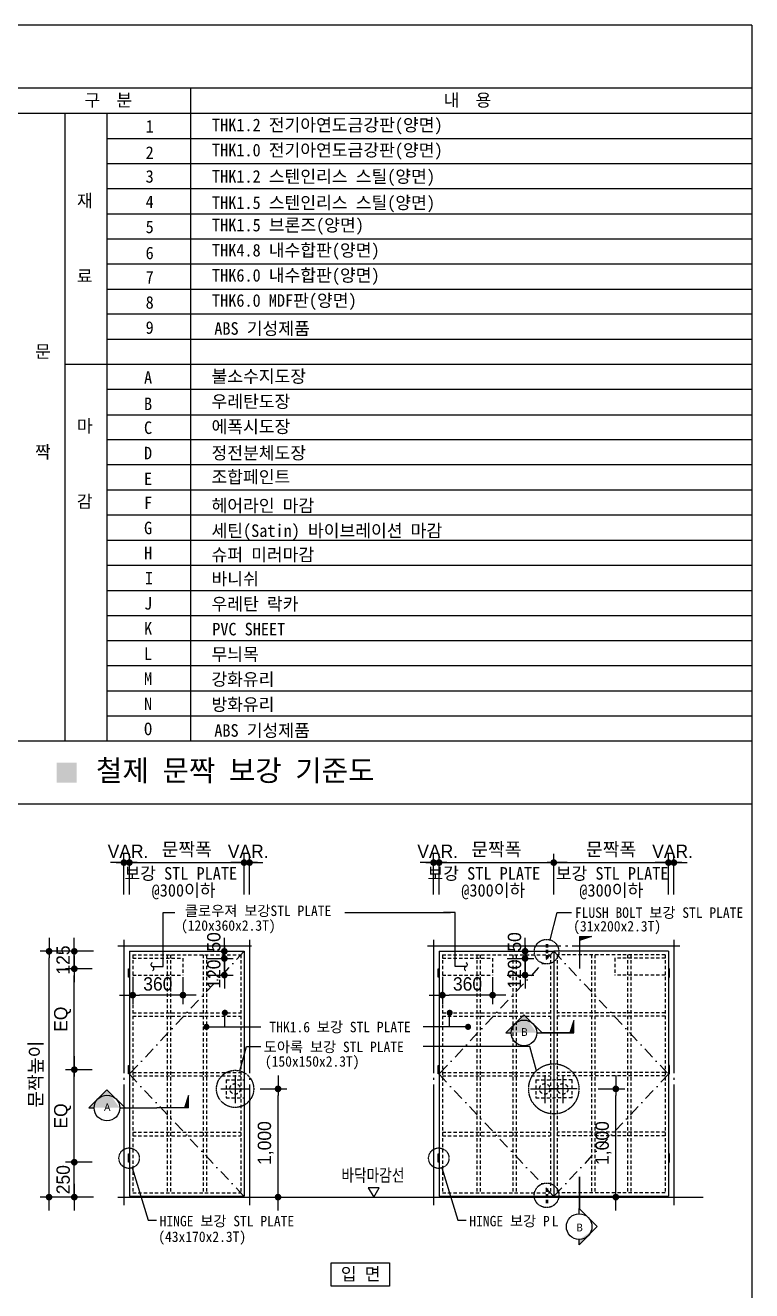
# Model space of a CAD drawing. Header units: millimetres. Extents: x 3752 to 81841, y 4485 to 53170.
# Drawn here: x 57868 to 74202, y 23421 to 51867 of the extents above; entities that cross this region are included whole.
import ezdxf
from ezdxf.enums import TextEntityAlignment as Align

# ---------------------------------------------------------------- set-up
doc = ezdxf.new("R2010")
doc.units = ezdxf.units.MM
doc.header["$LTSCALE"] = 50
for name, pattern in [('CENTER', [65, 60, -2, 1, -2]), ('DASHDOT', [1, 0.5, -0.25, 0, -0.25]), ('HID', [5, 3, -2]), ('HIDDEN2', [4.7625, 3.175, -1.5875])]:
    doc.linetypes.add(name, pattern=pattern)
for name, color, linetype in [('A-CNTL', 1, 'CENTER'), ('A-CUTL', 7, 'Continuous'), ('A-DIMS', 7, 'Continuous'), ('A-DWXK-OPEN', 1, 'CENTER'), ('A-ELEV-LIN2', 7, 'Continuous'), ('A-MKXS-LEAD', 7, 'Continuous'), ('A-MKXS-MAK1', 3, 'Continuous'), ('A-MKXS-MAK2', 3, 'Continuous'), ('A-MKXS-TEXT2', 7, 'Continuous'), ('A-XXXX-HID', 7, 'HID'), ('A-XXXX-SYMB', 7, 'Continuous'), ('A-XXXX-TABL', 7, 'Continuous'), ('A-XXXX-TXT2', 3, 'Continuous'), ('DIM6', 6, 'Continuous'), ('ELE', 4, 'Continuous'), ('FIN2', 6, 'Continuous')]:
    doc.layers.add(name, color=color, linetype=linetype)
doc.styles.add('A.TESCO-돋움', font='')
doc.styles.add('돋움', font='')
doc.styles.add('돋움3', font='', dxfattribs={"width": 0.8})
doc.styles.add('돋움체', font='')
doc.styles.add('맑은 고딕', font='malgun.ttf')
doc.styles.get('A.TESCO-돋움').set_extended_font_data('Dotum')
doc.styles.get('돋움').set_extended_font_data('Dotum')
doc.styles.get('돋움3').set_extended_font_data('Dotum')
doc.styles.get('돋움체').set_extended_font_data('DotumChe')
doc.dimstyles.new('CDIM', dxfattribs={"dimscale": 100, "dimtxt": 3, "dimasz": 1, "dimexe": 2, "dimexo": 1, "dimgap": 1, "dimtad": 1, "dimdec": 0, "dimrnd": 0.5, "dimzin": 0, "dimdsep": 32, "dimtxsty": '돋움3', "dimblk1": '_CIDOT', "dimblk2": '_CIDOT', "dimsah": 1, "dimcen": 5.5, "dimclrd": 2, "dimclre": 2, "dimclrt": 7, "dimadec": 0, "dimazin": 0, "dimtfac": 1, "dimtdec": 0, "dimtix": 1, "dimtmove": 2, "dimatfit": 1, "dimldrblk": 'DOT', "dimfxl": 1, "dimtolj": 1, "dimtzin": 0, "dimlwd": -1, "dimarcsym": 0})

# ---------------------------------------------------------------- blocks, each defined once
blk = doc.blocks.new('_CIDOT')
at = {"color": 0, "linetype": 'ByBlock'}
blk.add_line((2, 0), (-1, 0), dxfattribs=at)
at = {"color": 0, "linetype": 'ByBlock', "const_width": 0.5}
blk.add_lwpolyline([(-0.25, 0, 1), (0.25, 0, 1)], format="xyb", close=True, dxfattribs=at)
blk = doc.blocks.new('*D186')
at = {"layer": 'A-DIMS', "transparency": 16777216}
for p, q in [((58970, 26459), (58970, 26609)), ((58970, 25525), (58970, 26309)), ((58970, 25375), (58970, 25225))]:
    blk.add_line(p, q, dxfattribs=at)
at = {"layer": 'A-DIMS', "lineweight": -2, "transparency": 16777216}
for p, q in [((59370, 26309), (58770, 26309)), ((59370, 25525), (58770, 25525))]:
    blk.add_line(p, q, dxfattribs=at)
at = {"layer": 'A-DIMS', "transparency": 16777216, "xscale": 150, "yscale": 150, "zscale": 150}
for p, rotation in [((58970, 26309), 270), ((58970, 25525), 90)]:
    blk.add_blockref('_CIDOT', p, dxfattribs=dict(at, rotation=rotation))
at = {"layer": 'A-DIMS', "color": 3, "transparency": 16777216, "insert": (58720, 25917), "char_height": 300, "attachment_point": 5, "rotation": 90, "style": '돋움'}
blk.add_mtext('\\A1;250', dxfattribs=at)
blk = doc.blocks.new('_Dot')
at = {"color": 0, "linetype": 'ByBlock', "lineweight": -2}
blk.add_line((-0.5, 0), (-1, 0), dxfattribs=at)
at = {"color": 0, "linetype": 'ByBlock', "const_width": 0.5}
blk.add_lwpolyline([(-0.25, 0, 1), (0.25, 0, 1)], format="xyb", close=True, dxfattribs=at)
blk = doc.blocks.new('*D187')
at = {"layer": 'A-ELEV-LIN2', "linetype": 'Continuous', "lineweight": -2, "transparency": 16777216}
for p, q in [((59370, 28390), (58770, 28390)), ((59370, 26309), (58770, 26309))]:
    blk.add_line(p, q, dxfattribs=at)
at = {"layer": 'A-ELEV-LIN2', "linetype": 'Continuous', "transparency": 16777216}
blk.add_line((58970, 26459), (58970, 28240), dxfattribs=at)
at = {"layer": 'A-ELEV-LIN2', "linetype": 'Continuous', "transparency": 16777216, "xscale": 150, "yscale": 150, "zscale": 150}
for p, rotation in [((58970, 28390), 90), ((58970, 26309), 270)]:
    blk.add_blockref('_CIDOT', p, dxfattribs=dict(at, rotation=rotation))
at = {"layer": 'A-ELEV-LIN2', "color": 3, "linetype": 'Continuous', "transparency": 16777216, "insert": (58706, 27349), "char_height": 300, "attachment_point": 5, "rotation": 90, "style": '돋움'}
blk.add_mtext('\\A1;EQ', dxfattribs=at)
blk = doc.blocks.new('*D188')
at = {"layer": 'A-DIMS', "lineweight": -2, "transparency": 16777216}
for p, q in [((59370, 30658), (58770, 30658)), ((59370, 28390), (58770, 28390))]:
    blk.add_line(p, q, dxfattribs=at)
at = {"layer": 'A-DIMS', "transparency": 16777216}
blk.add_line((58970, 28540), (58970, 30508), dxfattribs=at)
at = {"layer": 'A-DIMS', "transparency": 16777216, "xscale": 150, "yscale": 150, "zscale": 150}
for p, rotation in [((58970, 30658), 90), ((58970, 28390), 270)]:
    blk.add_blockref('_CIDOT', p, dxfattribs=dict(at, rotation=rotation))
at = {"layer": 'A-DIMS', "color": 3, "transparency": 16777216, "insert": (58706, 29524), "char_height": 300, "attachment_point": 5, "rotation": 90, "style": '돋움'}
blk.add_mtext('\\A1;EQ', dxfattribs=at)
blk = doc.blocks.new('*D189')
at = {"layer": 'A-DIMS', "transparency": 16777216}
for p, q in [((58970, 31201), (58970, 31351)), ((58970, 30658), (58970, 31051)), ((58970, 30508), (58970, 30358))]:
    blk.add_line(p, q, dxfattribs=at)
at = {"layer": 'A-DIMS', "lineweight": -2, "transparency": 16777216}
for p, q in [((59370, 31051), (58770, 31051)), ((59370, 30658), (58770, 30658))]:
    blk.add_line(p, q, dxfattribs=at)
at = {"layer": 'A-DIMS', "transparency": 16777216, "xscale": 150, "yscale": 150, "zscale": 150}
for p, rotation in [((58970, 31051), 270), ((58970, 30658), 90)]:
    blk.add_blockref('_CIDOT', p, dxfattribs=dict(at, rotation=rotation))
at = {"layer": 'A-DIMS', "color": 3, "transparency": 16777216, "insert": (58720, 30855), "char_height": 300, "attachment_point": 5, "rotation": 90, "style": '돋움'}
blk.add_mtext('\\A1;125', dxfattribs=at)
blk = doc.blocks.new('*D190')
at = {"layer": 'A-DIMS', "lineweight": -2, "transparency": 16777216}
for p, q in [((59402, 31051), (58202, 31051)), ((59402, 25525), (58202, 25525))]:
    blk.add_line(p, q, dxfattribs=at)
at = {"layer": 'A-DIMS', "transparency": 16777216}
blk.add_line((58402, 25675), (58402, 30901), dxfattribs=at)
at = {"layer": 'A-DIMS', "transparency": 16777216, "xscale": 150, "yscale": 150, "zscale": 150}
for p, rotation in [((58402, 31051), 90), ((58402, 25525), 270)]:
    blk.add_blockref('_CIDOT', p, dxfattribs=dict(at, rotation=rotation))
at = {"layer": 'A-DIMS', "color": 3, "transparency": 16777216, "insert": (58117, 28288), "char_height": 300, "attachment_point": 5, "rotation": 90, "style": '돋움'}
blk.add_mtext('\\A1;문짝높이', dxfattribs=at)
blk = doc.blocks.new('*D191')
at = {"layer": 'A-DIMS', "lineweight": -2, "transparency": 16777216}
for p, q in [((70747, 27958), (71347, 27958)), ((70747, 25525), (71347, 25525))]:
    blk.add_line(p, q, dxfattribs=at)
at = {"layer": 'A-DIMS', "transparency": 16777216}
blk.add_line((71147, 25675), (71147, 27808), dxfattribs=at)
at = {"layer": 'A-DIMS', "transparency": 16777216, "xscale": 150, "yscale": 150, "zscale": 150}
for p, rotation in [((71147, 27958), 90), ((71147, 25525), 270)]:
    blk.add_blockref('_CIDOT', p, dxfattribs=dict(at, rotation=rotation))
at = {"layer": 'A-DIMS', "color": 3, "transparency": 16777216, "insert": (70867, 26741), "char_height": 300, "attachment_point": 5, "rotation": 90, "style": '돋움'}
blk.add_mtext('\\A1;1,000', dxfattribs=at)
blk = doc.blocks.new('*D192')
at = {"layer": 'A-DIMS', "transparency": 16777216}
for p, q in [((62638, 33045), (62488, 33045)), ((62910, 33045), (62788, 33045)), ((63060, 33045), (63210, 33045))]:
    blk.add_line(p, q, dxfattribs=at)
at = {"layer": 'A-DIMS', "lineweight": -2, "transparency": 16777216}
for p, q in [((62788, 32329), (62788, 33245)), ((62910, 32329), (62910, 33245))]:
    blk.add_line(p, q, dxfattribs=at)
at = {"layer": 'A-DIMS', "transparency": 16777216, "xscale": 150, "yscale": 150, "zscale": 150, "rotation": 180}
blk.add_blockref('_CIDOT', (62910, 33045), dxfattribs=at)
at = {"layer": 'A-DIMS', "transparency": 16777216, "xscale": 150, "yscale": 150, "zscale": 150}
blk.add_blockref('_CIDOT', (62788, 33045), dxfattribs=at)
at = {"layer": 'A-DIMS', "color": 3, "transparency": 16777216, "insert": (62880, 33299), "char_height": 300, "attachment_point": 5, "style": '돋움'}
blk.add_mtext('\\A1;VAR.', dxfattribs=at)
blk = doc.blocks.new('*D193')
at = {"layer": 'A-DIMS', "transparency": 16777216}
for p, q in [((59936, 33045), (59786, 33045)), ((60208, 33045), (60086, 33045)), ((60358, 33045), (60508, 33045))]:
    blk.add_line(p, q, dxfattribs=at)
at = {"layer": 'A-DIMS', "lineweight": -2, "transparency": 16777216}
for p, q in [((60086, 32329), (60086, 33245)), ((60208, 32329), (60208, 33245))]:
    blk.add_line(p, q, dxfattribs=at)
at = {"layer": 'A-DIMS', "transparency": 16777216, "xscale": 150, "yscale": 150, "zscale": 150, "rotation": 180}
blk.add_blockref('_CIDOT', (60208, 33045), dxfattribs=at)
at = {"layer": 'A-DIMS', "transparency": 16777216, "xscale": 150, "yscale": 150, "zscale": 150}
blk.add_blockref('_CIDOT', (60086, 33045), dxfattribs=at)
at = {"layer": 'A-DIMS', "color": 3, "transparency": 16777216, "insert": (60178, 33299), "char_height": 300, "attachment_point": 5, "style": '돋움'}
blk.add_mtext('\\A1;VAR.', dxfattribs=at)
blk = doc.blocks.new('*D194')
at = {"layer": 'A-DIMS', "lineweight": -2, "transparency": 16777216}
for p, q in [((60208, 32329), (60208, 33245)), ((62788, 32329), (62788, 33245))]:
    blk.add_line(p, q, dxfattribs=at)
at = {"layer": 'A-DIMS', "transparency": 16777216}
blk.add_line((60358, 33045), (62638, 33045), dxfattribs=at)
at = {"layer": 'A-DIMS', "transparency": 16777216, "xscale": 150, "yscale": 150, "zscale": 150, "rotation": 180}
blk.add_blockref('_CIDOT', (60208, 33045), dxfattribs=at)
at = {"layer": 'A-DIMS', "transparency": 16777216, "xscale": 150, "yscale": 150, "zscale": 150}
blk.add_blockref('_CIDOT', (62788, 33045), dxfattribs=at)
at = {"layer": 'A-DIMS', "color": 3, "transparency": 16777216, "insert": (61498, 33328), "char_height": 300, "attachment_point": 5, "style": '돋움'}
blk.add_mtext('\\A1;문짝폭', dxfattribs=at)
blk = doc.blocks.new('*D195')
at = {"layer": 'A-DIMS', "lineweight": -2, "transparency": 16777216}
for p, q in [((60284, 30466), (60284, 29866)), ((61413, 30466), (61413, 29866))]:
    blk.add_line(p, q, dxfattribs=at)
at = {"layer": 'A-DIMS', "transparency": 16777216}
blk.add_line((61263, 30066), (60434, 30066), dxfattribs=at)
at = {"layer": 'A-DIMS', "transparency": 16777216, "xscale": 150, "yscale": 150, "zscale": 150, "rotation": 180}
blk.add_blockref('_CIDOT', (60284, 30066), dxfattribs=at)
at = {"layer": 'A-DIMS', "transparency": 16777216, "xscale": 150, "yscale": 150, "zscale": 150}
blk.add_blockref('_CIDOT', (61413, 30066), dxfattribs=at)
at = {"layer": 'A-DIMS', "color": 3, "transparency": 16777216, "insert": (60848, 30316), "char_height": 300, "attachment_point": 5, "style": '돋움'}
blk.add_mtext('\\A1;360', dxfattribs=at)
blk = doc.blocks.new('*D196')
at = {"layer": 'A-DIMS', "transparency": 16777216}
for p, q in [((62344, 31041), (62344, 31191)), ((62344, 30517), (62344, 30891)), ((62344, 30367), (62344, 30217))]:
    blk.add_line(p, q, dxfattribs=at)
at = {"layer": 'A-DIMS', "lineweight": -2, "transparency": 16777216}
for p, q in [((61944, 30891), (62544, 30891)), ((61944, 30517), (62544, 30517))]:
    blk.add_line(p, q, dxfattribs=at)
at = {"layer": 'A-DIMS', "transparency": 16777216, "xscale": 150, "yscale": 150, "zscale": 150}
for p, rotation in [((62344, 30891), 270), ((62344, 30517), 90)]:
    blk.add_blockref('_CIDOT', p, dxfattribs=dict(at, rotation=rotation))
at = {"layer": 'A-DIMS', "color": 3, "transparency": 16777216, "insert": (62108, 30538), "char_height": 300, "attachment_point": 5, "rotation": 90, "style": '돋움'}
blk.add_mtext('\\A1;120', dxfattribs=at)
blk = doc.blocks.new('*D197')
at = {"layer": 'A-DIMS', "transparency": 16777216}
for p, q in [((62344, 31201), (62344, 31351)), ((62344, 30891), (62344, 31051)), ((62344, 30741), (62344, 30591))]:
    blk.add_line(p, q, dxfattribs=at)
at = {"layer": 'A-DIMS', "lineweight": -2, "transparency": 16777216}
for p, q in [((61944, 31051), (62544, 31051)), ((61944, 30891), (62544, 30891))]:
    blk.add_line(p, q, dxfattribs=at)
at = {"layer": 'A-DIMS', "transparency": 16777216, "xscale": 150, "yscale": 150, "zscale": 150}
for p, rotation in [((62344, 31051), 270), ((62344, 30891), 90)]:
    blk.add_blockref('_CIDOT', p, dxfattribs=dict(at, rotation=rotation))
at = {"layer": 'A-DIMS', "color": 3, "transparency": 16777216, "insert": (62108, 31262), "char_height": 300, "attachment_point": 5, "rotation": 90, "style": '돋움'}
blk.add_mtext('\\A1;50', dxfattribs=at)
blk = doc.blocks.new('*D198')
at = {"layer": 'A-DIMS', "lineweight": -2, "transparency": 16777216}
for p, q in [((67247, 30466), (67247, 29866)), ((68376, 30466), (68376, 29866))]:
    blk.add_line(p, q, dxfattribs=at)
at = {"layer": 'A-DIMS', "transparency": 16777216}
blk.add_line((68226, 30066), (67397, 30066), dxfattribs=at)
at = {"layer": 'A-DIMS', "transparency": 16777216, "xscale": 150, "yscale": 150, "zscale": 150, "rotation": 180}
blk.add_blockref('_CIDOT', (67247, 30066), dxfattribs=at)
at = {"layer": 'A-DIMS', "transparency": 16777216, "xscale": 150, "yscale": 150, "zscale": 150}
blk.add_blockref('_CIDOT', (68376, 30066), dxfattribs=at)
at = {"layer": 'A-DIMS', "color": 3, "transparency": 16777216, "insert": (67812, 30316), "char_height": 300, "attachment_point": 5, "style": '돋움'}
blk.add_mtext('\\A1;360', dxfattribs=at)
blk = doc.blocks.new('*D199')
at = {"layer": 'A-DIMS', "transparency": 16777216}
for p, q in [((69106, 31041), (69106, 31191)), ((69106, 30517), (69106, 30891)), ((69106, 30367), (69106, 30217))]:
    blk.add_line(p, q, dxfattribs=at)
at = {"layer": 'A-DIMS', "lineweight": -2, "transparency": 16777216}
for p, q in [((68706, 30891), (69306, 30891)), ((68706, 30517), (69306, 30517))]:
    blk.add_line(p, q, dxfattribs=at)
at = {"layer": 'A-DIMS', "transparency": 16777216, "xscale": 150, "yscale": 150, "zscale": 150}
for p, rotation in [((69106, 30891), 270), ((69106, 30517), 90)]:
    blk.add_blockref('_CIDOT', p, dxfattribs=dict(at, rotation=rotation))
at = {"layer": 'A-DIMS', "color": 3, "transparency": 16777216, "insert": (68870, 30538), "char_height": 300, "attachment_point": 5, "rotation": 90, "style": '돋움'}
blk.add_mtext('\\A1;120', dxfattribs=at)
blk = doc.blocks.new('*D200')
at = {"layer": 'A-DIMS', "transparency": 16777216}
for p, q in [((69106, 31201), (69106, 31351)), ((69106, 30891), (69106, 31051)), ((69106, 30741), (69106, 30591))]:
    blk.add_line(p, q, dxfattribs=at)
at = {"layer": 'A-DIMS', "lineweight": -2, "transparency": 16777216}
for p, q in [((68706, 31051), (69306, 31051)), ((68706, 30891), (69306, 30891))]:
    blk.add_line(p, q, dxfattribs=at)
at = {"layer": 'A-DIMS', "transparency": 16777216, "xscale": 150, "yscale": 150, "zscale": 150}
for p, rotation in [((69106, 31051), 270), ((69106, 30891), 90)]:
    blk.add_blockref('_CIDOT', p, dxfattribs=dict(at, rotation=rotation))
at = {"layer": 'A-DIMS', "color": 3, "transparency": 16777216, "insert": (68870, 31262), "char_height": 300, "attachment_point": 5, "rotation": 90, "style": '돋움'}
blk.add_mtext('\\A1;50', dxfattribs=at)
blk = doc.blocks.new('*D201')
at = {"layer": 'A-DIMS', "transparency": 16777216}
for p, q in [((72181, 33045), (72031, 33045)), ((72453, 33045), (72331, 33045)), ((72603, 33045), (72753, 33045))]:
    blk.add_line(p, q, dxfattribs=at)
at = {"layer": 'A-DIMS', "lineweight": -2, "transparency": 16777216}
for p, q in [((72331, 32329), (72331, 33245)), ((72453, 32329), (72453, 33245))]:
    blk.add_line(p, q, dxfattribs=at)
at = {"layer": 'A-DIMS', "transparency": 16777216, "xscale": 150, "yscale": 150, "zscale": 150, "rotation": 180}
blk.add_blockref('_CIDOT', (72453, 33045), dxfattribs=at)
at = {"layer": 'A-DIMS', "transparency": 16777216, "xscale": 150, "yscale": 150, "zscale": 150}
blk.add_blockref('_CIDOT', (72331, 33045), dxfattribs=at)
at = {"layer": 'A-DIMS', "color": 3, "transparency": 16777216, "insert": (72423, 33299), "char_height": 300, "attachment_point": 5, "style": '돋움'}
blk.add_mtext('\\A1;VAR.', dxfattribs=at)
blk = doc.blocks.new('*D202')
at = {"layer": 'A-DIMS', "transparency": 16777216}
for p, q in [((66900, 33045), (66750, 33045)), ((67172, 33045), (67050, 33045)), ((67322, 33045), (67472, 33045))]:
    blk.add_line(p, q, dxfattribs=at)
at = {"layer": 'A-DIMS', "lineweight": -2, "transparency": 16777216}
for p, q in [((67050, 32329), (67050, 33245)), ((67172, 32329), (67172, 33245))]:
    blk.add_line(p, q, dxfattribs=at)
at = {"layer": 'A-DIMS', "transparency": 16777216, "xscale": 150, "yscale": 150, "zscale": 150, "rotation": 180}
blk.add_blockref('_CIDOT', (67172, 33045), dxfattribs=at)
at = {"layer": 'A-DIMS', "transparency": 16777216, "xscale": 150, "yscale": 150, "zscale": 150}
blk.add_blockref('_CIDOT', (67050, 33045), dxfattribs=at)
at = {"layer": 'A-DIMS', "color": 3, "transparency": 16777216, "insert": (67141, 33299), "char_height": 300, "attachment_point": 5, "style": '돋움'}
blk.add_mtext('\\A1;VAR.', dxfattribs=at)
blk = doc.blocks.new('*D203')
at = {"layer": 'A-DIMS', "lineweight": -2, "transparency": 16777216}
for p, q in [((67172, 32329), (67172, 33245)), ((69751, 32329), (69751, 33245))]:
    blk.add_line(p, q, dxfattribs=at)
at = {"layer": 'A-DIMS', "transparency": 16777216}
blk.add_line((67322, 33045), (69601, 33045), dxfattribs=at)
at = {"layer": 'A-DIMS', "transparency": 16777216, "xscale": 150, "yscale": 150, "zscale": 150, "rotation": 180}
blk.add_blockref('_CIDOT', (67172, 33045), dxfattribs=at)
at = {"layer": 'A-DIMS', "transparency": 16777216, "xscale": 150, "yscale": 150, "zscale": 150}
blk.add_blockref('_CIDOT', (69751, 33045), dxfattribs=at)
at = {"layer": 'A-DIMS', "color": 3, "transparency": 16777216, "insert": (68462, 33328), "char_height": 300, "attachment_point": 5, "style": '돋움'}
blk.add_mtext('\\A1;문짝폭', dxfattribs=at)
blk = doc.blocks.new('*D204')
at = {"layer": 'A-DIMS', "lineweight": -2, "transparency": 16777216}
for p, q in [((69751, 32329), (69751, 33245)), ((72331, 32329), (72331, 33245))]:
    blk.add_line(p, q, dxfattribs=at)
at = {"layer": 'A-DIMS', "transparency": 16777216}
blk.add_line((69901, 33045), (72181, 33045), dxfattribs=at)
at = {"layer": 'A-DIMS', "transparency": 16777216, "xscale": 150, "yscale": 150, "zscale": 150, "rotation": 180}
blk.add_blockref('_CIDOT', (69751, 33045), dxfattribs=at)
at = {"layer": 'A-DIMS', "transparency": 16777216, "xscale": 150, "yscale": 150, "zscale": 150}
blk.add_blockref('_CIDOT', (72331, 33045), dxfattribs=at)
at = {"layer": 'A-DIMS', "color": 3, "transparency": 16777216, "insert": (71041, 33328), "char_height": 300, "attachment_point": 5, "style": '돋움'}
blk.add_mtext('\\A1;문짝폭', dxfattribs=at)
blk = doc.blocks.new('*D207')
at = {"layer": 'A-DIMS', "lineweight": -2, "transparency": 16777216}
for p, q in [((63151, 27958), (63751, 27958)), ((63151, 25525), (63751, 25525))]:
    blk.add_line(p, q, dxfattribs=at)
at = {"layer": 'A-DIMS', "transparency": 16777216}
blk.add_line((63551, 25675), (63551, 27808), dxfattribs=at)
at = {"layer": 'A-DIMS', "transparency": 16777216, "xscale": 150, "yscale": 150, "zscale": 150}
for p, rotation in [((63551, 27958), 90), ((63551, 25525), 270)]:
    blk.add_blockref('_CIDOT', p, dxfattribs=dict(at, rotation=rotation))
at = {"layer": 'A-DIMS', "color": 3, "transparency": 16777216, "insert": (63272, 26741), "char_height": 300, "attachment_point": 5, "rotation": 90, "style": '돋움'}
blk.add_mtext('\\A1;1,000', dxfattribs=at)

msp = doc.modelspace()

# ---------------------------------------------------------------- hatches: boundary and pattern name
at = {"layer": 'A-MKXS-MAK1'}
h = msp.add_hatch(color=256, dxfattribs=at)
h.dxf.hatch_style = 1
edge = h.paths.add_edge_path()
edge.add_line((69485.4, 29220.7), (69077.6, 29628.5))
edge.add_line((69077.6, 29628.5), (68669.8, 29220.7))
edge.add_line((68669.8, 29220.7), (68789.3, 29220.7))
edge.add_arc((69077.6, 29220.7), 288.4, 0, 180, ccw=False)
edge.add_line((69366, 29220.7), (69485.4, 29220.7))
edge = h.paths.add_edge_path(flags=17)
edge.add_line((69485.4, 29220.7), (69077.6, 29628.5))
edge.add_arc((69077.6, 29220.7), 288.4, 0, 180)
h = msp.add_hatch(color=256, dxfattribs=at)
h.dxf.hatch_style = 1
edge = h.paths.add_edge_path()
edge.add_line((60107.4, 27532.5), (59699.6, 27940.3))
edge.add_line((59699.6, 27940.3), (59291.8, 27532.5))
edge.add_line((59291.8, 27532.5), (59411.2, 27532.5))
edge.add_arc((59699.6, 27532.5), 288.4, 0, 180, ccw=False)
edge.add_line((59987.9, 27532.5), (60107.4, 27532.5))
edge = h.paths.add_edge_path(flags=17)
edge.add_line((60107.4, 27532.5), (59699.6, 27940.3))
edge.add_arc((59699.6, 27532.5), 288.4, 0, 180)
h = msp.add_hatch(color=256, dxfattribs=at)
h.dxf.hatch_style = 1
edge = h.paths.add_edge_path()
edge.add_line((70326.4, 25265.7), (70734.2, 24857.9))
edge.add_line((70734.2, 24857.9), (70326.4, 24450.1))
edge.add_line((70326.4, 24450.1), (70326.4, 24569.5))
edge.add_arc((70326.4, 24857.9), 288.4, 270, 450)
edge.add_line((70326.4, 25146.3), (70326.4, 25265.7))
edge = h.paths.add_edge_path(flags=17)
edge.add_line((70326.4, 25265.7), (70734.2, 24857.9))
edge.add_arc((70326.4, 24857.9), 288.4, 270, 450, ccw=False)

# ---------------------------------------------------------------- linework, layer by layer
at = {"layer": 'A-CNTL'}
for p, q in [((60086.2, 31308.1), (60086.2, 25344.1)), ((62910.1, 31308.1), (62910.1, 25344.1)), ((67049.6, 31308.1), (67049.6, 25344.1)), ((72453.3, 31308.1), (72453.3, 25344.1)), ((59950.7, 31172.6), (63045.6, 31172.6)), ((66914, 31172.6), (72588.9, 31172.6)), ((62585.7, 28264.5), (62585.7, 27639.3)), ((69549.1, 28264.5), (69549.1, 27639.3)), ((69953.8, 28264.5), (69953.8, 27639.3)), ((62264.4, 27958.1), (62896.9, 27958.1)), ((69227.8, 27958.1), (69860.3, 27958.1)), ((70275.1, 27958.1), (69642.6, 27958.1))]:
    msp.add_line(p, q, dxfattribs=at)
at = {"layer": 'A-CUTL'}
msp.add_line((65054.5, 31923.6), (67427, 31923.6), dxfattribs=at)
at = {"layer": 'A-DWXK-OPEN', "linetype": 'DASHDOT', "ltscale": 10}
for points in [[(62788.1, 31050.6), (60208.2, 28287.7), (62788.1, 25543.7)], [(69751.4, 31050.6), (67171.6, 28287.7), (69751.4, 25543.7)], [(69751.4, 31050.6), (72331.3, 28287.7), (69751.4, 25543.7)]]:
    msp.add_lwpolyline(points, dxfattribs=at)
at = {"layer": 'A-ELEV-LIN2', "linetype": 'Continuous'}
for p, q in [((60208.2, 31050.6), (62788.1, 31050.6)), ((60208.2, 31050.6), (60208.2, 25543.7)), ((62788.1, 31050.6), (62788.1, 25543.7)), ((67171.6, 31050.6), (67171.6, 25543.7)), ((67171.6, 31050.6), (69751.4, 31050.6)), ((72331.3, 31050.6), (69751.4, 31050.6)), ((69751.4, 31050.6), (69751.4, 25543.7)), ((72331.3, 31050.6), (72331.3, 25543.7)), ((60208.2, 25543.7), (62788.1, 25543.7)), ((67171.6, 25543.7), (72331.3, 25543.7))]:
    msp.add_line(p, q, dxfattribs=at)
for points in [[(60208.2, 30658.4), (60208.2, 30470.1), (60189.4, 30470.1), (60189.4, 30658.4)], [(67171.6, 30658.4), (67171.6, 30470.1), (67152.7, 30470.1), (67152.7, 30658.4)], [(72331.3, 30658.4), (72331.3, 30470.1), (72350.2, 30470.1), (72350.2, 30658.4)], [(60208.2, 28483.8), (60208.2, 28295.6), (60189.4, 28295.6), (60189.4, 28483.8)], [(67171.6, 28483.8), (67171.6, 28295.6), (67152.7, 28295.6), (67152.7, 28483.8)], [(72331.3, 28483.8), (72331.3, 28295.6), (72350.2, 28295.6), (72350.2, 28483.8)], [(60208.2, 26497.5), (60208.2, 26309.3), (60189.4, 26309.3), (60189.4, 26497.5)], [(67171.6, 26497.5), (67171.6, 26309.3), (67152.7, 26309.3), (67152.7, 26497.5)], [(72331.3, 26497.5), (72331.3, 26309.3), (72350.2, 26309.3), (72350.2, 26497.5)]]:
    msp.add_lwpolyline(points, close=True, dxfattribs=at)
at = {"layer": 'A-MKXS-LEAD'}
for p, q in [((60968, 31923.6), (61228.2, 31923.6)), ((60968, 30705.7), (60968, 31923.6)), ((67533.4, 31923.6), (67273.2, 31923.6)), ((67533.4, 30705.7), (67533.4, 31923.6)), ((69671.7, 31306.6), (69829.6, 31923.6)), ((69829.6, 31923.6), (70151.8, 31923.6)), ((60726.4, 30705.7), (60968, 30705.7)), ((67775.1, 30705.7), (67533.4, 30705.7)), ((62355.7, 29352.7), (62355.7, 29669.2)), ((67410.1, 29352.7), (67410.1, 29669.2)), ((61940.9, 29352.7), (63162.1, 29352.7)), ((67824.9, 29352.7), (66813.7, 29352.7)), ((62693.8, 28361.6), (62840.7, 28909.8)), ((62840.7, 28909.8), (63162.1, 28909.8)), ((69216.6, 28909.8), (66813.7, 28909.8)), ((69363.5, 28361.6), (69216.6, 28909.8)), ((60269.7, 26181.3), (60632.4, 25009.6)), ((67233.1, 26181.3), (67595.8, 25009.6)), ((60632.4, 25009.6), (60814.8, 25009.6)), ((67595.8, 25009.6), (67778.2, 25009.6))]:
    msp.add_line(p, q, dxfattribs=at)
at = {"layer": 'A-MKXS-LEAD', "const_width": 28.2}
for points in [[(60726.4, 30796.8, 0.680721), (60726.4, 30705.7, -0.680721), (60726.4, 30614.6)], [(67775.1, 30796.8, -0.680721), (67775.1, 30705.7, 0.680721), (67775.1, 30614.6)]]:
    msp.add_lwpolyline(points, format="xyb", dxfattribs=at)
at = {"layer": 'A-MKXS-LEAD', "const_width": 68.5}
for points in [[(62321.5, 29669.2, -1), (62389.9, 29669.2, -1)], [(67444.3, 29669.2, 1), (67375.9, 29669.2, 1)], [(61906.7, 29352.7, -1), (61975.2, 29352.7, -1)], [(67859.1, 29352.7, 1), (67790.7, 29352.7, 1)]]:
    msp.add_lwpolyline(points, format="xyb", close=True, dxfattribs=at)
at = {"layer": 'A-MKXS-MAK1'}
for p, q in [((70326.4, 31380.5), (70326.4, 30667.6)), ((70602.4, 31380.5), (70326.4, 31290.7)), ((70326.4, 31380.5), (70602.4, 31380.5)), ((68673.7, 29216.8), (69081.5, 29624.7)), ((69489.3, 29216.8), (69081.5, 29624.7)), ((70201.6, 29496.7), (70111.9, 29220.7)), ((70201.6, 29220.7), (70201.6, 29496.7)), ((68673.7, 29216.8), (68793.1, 29216.8)), ((69369.9, 29216.8), (69489.3, 29216.8)), ((69485.4, 29220.7), (70201.6, 29220.7)), ((70201.6, 29220.7), (69488.8, 29220.7)), ((59295.6, 27528.6), (59703.5, 27936.5)), ((60111.3, 27528.6), (59703.5, 27936.5)), ((61536.4, 27808.5), (61446.7, 27532.5)), ((61536.4, 27532.5), (61536.4, 27808.5)), ((59295.6, 27528.6), (59415.1, 27528.6)), ((59991.8, 27528.6), (60111.3, 27528.6)), ((60107.4, 27532.5), (60823.6, 27532.5)), ((61536.4, 27532.5), (60823.6, 27532.5)), ((70326.4, 25265.7), (70326.4, 25981.9)), ((70326.4, 25981.9), (70326.4, 25269.1)), ((70322.5, 25269.6), (70730.4, 24861.8)), ((70322.5, 25150.1), (70322.5, 25269.6)), ((70322.5, 24453.9), (70730.4, 24861.8)), ((70322.5, 24453.9), (70322.5, 24573.4))]:
    msp.add_line(p, q, dxfattribs=at)
for centre in [(69081.5, 29216.8), (59703.5, 27528.6), (70322.5, 24861.8)]:
    msp.add_circle(centre, 288.4, dxfattribs=at)
for points in [[(70602.4, 31380.5), (70326.4, 31380.5), (70326.4, 31290.7)], [(70201.6, 29496.7), (70201.6, 29220.7), (70111.9, 29220.7)], [(61536.4, 27808.5), (61536.4, 27532.5), (61446.7, 27532.5)]]:
    msp.add_solid(points, dxfattribs=at)
at = {"layer": 'A-MKXS-MAK2', "linetype": 'HIDDEN2', "ltscale": 0.01}
for centre, radius in [((69589.9, 31042.4), 276.6), ((69751.4, 27958.1), 564), ((62585.7, 27958.1), 417.8), ((60201.8, 26400.6), 229.5), ((67165.2, 26400.6), 229.5), ((69589.9, 25565.7), 276.6)]:
    msp.add_circle(centre, radius, dxfattribs=at)
at = {"layer": 'A-XXXX-HID', "ltscale": 0.5}
for p, q in [((69578.9, 31212.2), (69578.9, 30879.1)), ((69608.8, 31212.2), (69608.8, 30879.1)), ((60283.5, 30975.3), (62712.8, 30975.3)), ((60283.5, 30975.3), (60283.5, 25619)), ((60283.5, 30893.7), (61413, 30893.7)), ((61056.1, 30975.3), (61056.1, 25619)), ((61131.4, 30975.3), (61131.4, 25619)), ((61413, 30893.7), (61413, 30517.2)), ((61865.6, 30975.3), (61865.6, 25619)), ((61940.9, 30975.3), (61940.9, 25619)), ((62712.8, 30975.3), (62712.8, 25619)), ((67246.9, 30975.3), (67246.9, 25619)), ((67246.9, 30975.3), (69676.1, 30975.3)), ((67246.9, 30893.7), (68376.4, 30893.7)), ((68019.5, 30975.3), (68019.5, 25619)), ((68094.8, 30975.3), (68094.8, 25619)), ((68376.4, 30893.7), (68376.4, 30517.2)), ((68829, 30975.3), (68829, 25619)), ((68904.3, 30975.3), (68904.3, 25619)), ((69676.1, 30975.3), (69676.1, 25619)), ((72256, 30975.3), (69826.7, 30975.3)), ((69826.7, 30975.3), (69826.7, 25619)), ((70598.6, 30975.3), (70598.6, 25619)), ((70673.9, 30975.3), (70673.9, 25619)), ((72256, 30893.7), (71126.5, 30893.7)), ((71126.5, 30893.7), (71126.5, 30517.2)), ((71408.1, 30975.3), (71408.1, 25619)), ((71483.4, 30975.3), (71483.4, 25619)), ((72256, 30975.3), (72256, 25619)), ((60283.5, 30517.2), (61413, 30517.2)), ((67246.9, 30517.2), (68376.4, 30517.2)), ((72256, 30517.2), (71126.5, 30517.2)), ((60283.5, 29669.2), (62712.8, 29669.2)), ((60283.5, 29593.9), (62712.8, 29593.9)), ((67246.9, 29669.2), (69676.1, 29669.2)), ((67246.9, 29593.9), (69676.1, 29593.9)), ((72256, 29669.2), (69826.7, 29669.2)), ((72256, 29593.9), (69826.7, 29593.9)), ((60283.5, 28325.4), (62712.8, 28325.4)), ((60283.5, 28250.1), (62712.8, 28250.1)), ((67246.9, 28325.4), (69676.1, 28325.4)), ((67246.9, 28250.1), (69676.1, 28250.1)), ((72256, 28325.4), (69826.7, 28325.4)), ((72256, 28250.1), (69826.7, 28250.1)), ((62383.3, 28160.5), (62788.1, 28160.5)), ((62383.3, 28160.5), (62383.3, 27755.7)), ((69346.7, 28160.5), (69751.4, 28160.5)), ((69346.7, 28160.5), (69346.7, 27755.7)), ((70165.6, 28160.5), (69760.9, 28160.5)), ((70156.2, 28160.5), (70156.2, 27755.7)), ((62383.3, 27755.7), (62788.1, 27755.7)), ((69346.7, 27755.7), (69751.4, 27755.7)), ((70165.6, 27755.7), (69760.9, 27755.7)), ((60283.5, 26981.6), (62712.8, 26981.6)), ((60283.5, 26906.3), (62712.8, 26906.3)), ((67246.9, 26981.6), (69676.1, 26981.6)), ((67246.9, 26906.3), (69676.1, 26906.3)), ((72256, 26981.6), (69826.7, 26981.6)), ((72256, 26906.3), (69826.7, 26906.3)), ((60283.5, 25619), (62712.8, 25619)), ((67246.9, 25619), (69676.1, 25619)), ((69578.9, 25717.3), (69578.9, 25384.2)), ((69608.8, 25717.3), (69608.8, 25384.2)), ((72256, 25619), (69826.7, 25619))]:
    msp.add_line(p, q, dxfattribs=at)
for centre in [(62585.7, 27958.1), (69549.1, 27958.1), (69953.8, 27958.1)]:
    msp.add_circle(centre, 118.1, dxfattribs=at)
at = {"layer": 'A-XXXX-SYMB'}
for p, q in [((65579.6, 25736.8), (65702, 25524.9)), ((65824.4, 25736.8), (65579.6, 25736.8)), ((65702, 25524.9), (65824.4, 25736.8))]:
    msp.add_line(p, q, dxfattribs=at)
msp.add_solid([(58570.2, 35291.3), (59022, 35291.3), (58570.2, 34839.5), (59022, 34839.5)], dxfattribs=at)
at = {"layer": 'A-XXXX-TABL', "color": 3}
for p, q in [((74202.3, 51867.4), (3794, 51867.4)), ((74202.3, 51867.4), (74202.3, 4485.2)), ((74202.3, 50455.5), (23090.4, 50455.5)), ((61587.8, 35771.4), (61587.8, 50455.5)), ((58764, 35771.4), (58764, 49890.7)), ((59705.3, 35771.4), (59705.3, 49890.7)), ((74202.3, 35771.4), (3794, 35771.4)), ((74202.3, 34359.4), (3794, 34359.4))]:
    msp.add_line(p, q, dxfattribs=at)
at = {"layer": 'A-XXXX-TABL'}
for p, q in [((41443, 49890.7), (74202.3, 49890.7)), ((59705.3, 49325.9), (74202.3, 49325.9)), ((59705.3, 48761.1), (74202.3, 48761.1)), ((59705.3, 48196.4), (74202.3, 48196.4)), ((59705.3, 47631.6), (74202.3, 47631.6)), ((59705.3, 47066.8), (74202.3, 47066.8)), ((59705.3, 46502), (74202.3, 46502)), ((59705.3, 45937.3), (74202.3, 45937.3)), ((74202.3, 45372.5), (59705.3, 45372.5)), ((74202.3, 44807.7), (59705.3, 44807.7)), ((74202.3, 44243), (58764, 44243)), ((74202.3, 43678.2), (59705.3, 43678.2)), ((59705.3, 43113.4), (74202.3, 43113.4)), ((74202.3, 42548.6), (59705.3, 42548.6)), ((74202.3, 41983.9), (59705.3, 41983.9)), ((74202.3, 41419.1), (59705.3, 41419.1)), ((74202.3, 40854.3), (59705.3, 40854.3)), ((74202.3, 40289.5), (59705.3, 40289.5)), ((74202.3, 39724.8), (59705.3, 39724.8)), ((59705.3, 39160), (74202.3, 39160)), ((74202.3, 38595.2), (59705.3, 38595.2)), ((74202.3, 38030.4), (59705.3, 38030.4)), ((74202.3, 37465.7), (59705.3, 37465.7)), ((74202.3, 36900.9), (59705.3, 36900.9)), ((74202.3, 36336.1), (59705.3, 36336.1))]:
    msp.add_line(p, q, dxfattribs=at)
msp.add_lwpolyline([(64744, 24046.2), (66058.3, 24046.2), (66058.3, 23520.5), (64744, 23520.5)], close=True, dxfattribs=at)
at = {"layer": 'DIM6'}
msp.add_line((60208.2, 30410.2), (60208.2, 29785.9), dxfattribs=at)
at = {"layer": 'ELE'}
msp.add_line((69751.4, 31050.6), (69751.4, 25543.7), dxfattribs=at)
at = {"layer": 'FIN2'}
msp.add_line((59950.7, 25524.9), (73108.5, 25524.9), dxfattribs=at)

# ---------------------------------------------------------------- texts
at = {"layer": 'A-MKXS-TEXT2', "style": '맑은 고딕'}
for s, p in [('B', (69017.1, 29149.5)), ('A', (59639, 27461.3)), ('B', (70258.1, 24755.4))]:
    msp.add_text(s, height=173.7, dxfattribs=at).set_placement(p)
at = {"layer": 'A-XXXX-TXT2', "style": '돋움체'}
for s, p in [('구  분', (59733.8, 50044.5)), ('내  용', (67810.3, 50044.5))]:
    msp.add_text(s, height=282.39, dxfattribs=at).set_placement(p, align=Align.CENTER)
for s, height, p in [('THK1.2 전기아연도금강판(양면)', 282.386, (62065.6, 49486.4)), ('1', 282.4, (60573.6, 49455.7)), ('THK1.0 전기아연도금강판(양면)', 282.386, (62065.6, 48921.6)), ('2', 282.4, (60573.6, 48864.2)), ('THK1.2 스텐인리스 스틸(양면)', 282.386, (62065.9, 48329.7)), ('3', 282.4, (60573.6, 48329.7)), ('재', 282.4, (59027.7, 47783)), ('4', 282.4, (60573.6, 47759.3)), ('THK1.5 스텐인리스 스틸(양면)', 282.386, (62065.9, 47738.2)), ('THK1.5 브론즈(양면)', 282.386, (62066.2, 47235.3)), ('5', 282.4, (60573.6, 47194.5)), ('THK4.8 내수합판(양면)', 282.386, (62066.2, 46670.5)), ('6', 282.4, (60573.6, 46608.7)), ('료', 282.4, (59027.7, 46088.7)), ('THK6.0 내수합판(양면)', 282.386, (62066.2, 46105.7)), ('7', 282.4, (60573.6, 46061.5)), ('THK6.0 MDF판(양면)', 282.386, (62066.2, 45541)), ('8', 282.4, (60573.6, 45496.7)), ('ABS 기성제품', 282.39, (62117.7, 44910.8)), ('9', 282.4, (60573.6, 44932)), ('문', 282.4, (58086.4, 44394.3)), ('불소수지도장', 282.39, (62055.2, 43834.1)), ('A', 282.4, (60538.1, 43807.9)), ('우레탄도장', 282.39, (62055.2, 43269.4)), ('B', 282.4, (60538.1, 43216.5)), ('마', 282.4, (59027.7, 42718.1)), ('C', 282.4, (60536.9, 42680.3)), ('에폭시도장', 282.39, (62055.2, 42704.6)), ('짝', 282.4, (58086.4, 42135.3)), ('D', 282.4, (60536.9, 42109.5)), ('정전분체도장', 282.39, (62055.2, 42113.1)), ('조합페인트', 282.39, (62055.2, 41575)), ('E', 282.4, (60538, 41531.9)), ('감', 282.4, (59027.7, 41023.8)), ('F', 282.4, (60538, 40991.4)), ('헤어라인 마감', 282.39, (62055.2, 40930.2)), ('G', 282.4, (60538, 40426.7)), ('세틴(Satin) 바이브레이션 마감', 282.386, (62055.2, 40365.5)), ('H', 282.4, (60538, 39861.9)), ('슈퍼 미러마감', 282.39, (62055.2, 39827.4)), ('I', 282.4, (60557.5, 39297.1)), ('바니쉬', 282.39, (62055.2, 39282.1)), ('J', 282.4, (60538, 38732.4)), ('우레탄 락카', 282.39, (62055.2, 38717.3)), ('K', 282.4, (60538, 38167.6)), ('PVC SHEET', 282.39, (62070.4, 38152.5)), ('L', 282.4, (60538, 37602.8)), ('무늬목', 282.39, (62055.2, 37587.8)), ('M', 282.4, (60538, 37038)), ('강화유리', 282.39, (62052.3, 37024.6)), ('N', 282.4, (60538, 36473.3)), ('방화유리', 282.39, (62052.3, 36459.8)), ('O', 282.4, (60538, 35908.5)), ('ABS 기성제품', 282.39, (62117.7, 35874.4)), ('철제 문짝 보강 기준도', 473.16, (59458.9, 34879.3)), ('보강 STL PLATE', 282.386, (60096.7, 32661.1)), ('보강 STL PLATE', 282.386, (66912.7, 32661.1)), ('보강 STL PLATE', 282.386, (69796.6, 32661.1)), ('@300이하', 282.39, (60708.5, 32280.4)), ('@300이하', 282.39, (67671.9, 32280.4)), ('@300이하', 282.39, (70326.6, 32280.4)), ('FLUSH BOLT 보강 STL PLATE', 235.322, (70226.6, 31802.6)), ('(120x360x2.3T)', 235.322, (61368.5, 31513.1)), ('(31x200x2.3T)', 235.322, (70188.3, 31497.5)), ('도아록 보강 STL PLATE ', 235.322, (63229.6, 28784.8)), ('(150x150x2.3T)', 235.322, (63255.3, 28458.1)), ('HINGE 보강 STL PLATE', 235.322, (60889.6, 24868.8)), ('HINGE 보강 P', 235.32, (67853, 24868.8)), ('L', 235.3, (69707.8, 24868.8)), ('(43x170x2.3T)', 235.322, (60857.6, 24516.9)), ('입 면', 282.39, (64962.6, 23655.7))]:
    msp.add_text(s, height=height, dxfattribs=at).set_placement(p)
for s, p in [('클로우져 보강STL PLATE', (63102.5, 31964.3)), ('THK1.6 보강 STL PLATE', (64945.5, 29351.2))]:
    msp.add_text(s, height=235.322, dxfattribs=at).set_placement(p, align=Align.MIDDLE)
at = {"layer": 'A-XXXX-TXT2', "style": 'A.TESCO-돋움', "width": 0.8}
msp.add_text('바닥마감선', height=282.39, dxfattribs=at).set_placement((64975, 25876.5))

# ---------------------------------------------------------------- dimensions: what is measured, and where the dimension line sits
at = {"layer": 'A-DIMS'}
for base, p1, p2, picture, middle in [((60086.2, 33045.2), (60208.2, 32228.9), (60086.2, 32228.9), '*D193', (60178, 33299.3)), ((62788.1, 33045.2), (62910.1, 32228.9), (62788.1, 32228.9), '*D192', (62879.9, 33299.3)), ((67049.6, 33045.2), (67171.6, 32228.9), (67049.6, 32228.9), '*D202', (67141.4, 33299.3)), ((72331.3, 33045.2), (72453.3, 32228.9), (72331.3, 32228.9), '*D201', (72423.1, 33299.3))]:
    dim = msp.add_linear_dim(base=base, p1=p1, p2=p2, text='VAR.', dimstyle='CDIM', override={"dimasz": 1.5, "dimtxsty": '돋움', "dimclrd": 256, "dimclre": 256, "dimclrt": 3, "dimfxl": 4, "dimfxlon": 0}, dxfattribs=at)
    dim.commit()
    dim.dimension.update_dxf_attribs({"geometry": picture, "text_midpoint": middle, "dimtype": 160})
for base, p1, p2, picture, middle in [((62788.1, 33045.2), (60208.2, 32228.9), (62788.1, 32228.9), '*D194', (61498.1, 33328.3)), ((69751.4, 33045.2), (67171.6, 32228.9), (69751.4, 32228.9), '*D203', (68461.5, 33328.3)), ((72331.3, 33045.2), (69751.4, 32228.9), (72331.3, 32228.9), '*D204', (71041.4, 33328.3))]:
    dim = msp.add_linear_dim(base=base, p1=p1, p2=p2, text='문짝폭', dimstyle='CDIM', override={"dimasz": 1.5, "dimtxsty": '돋움', "dimclrd": 256, "dimclre": 256, "dimclrt": 3, "dimfxl": 10, "dimfxlon": 0}, dxfattribs=at)
    dim.commit()
    dim.dimension.update_dxf_attribs({"geometry": picture, "text_midpoint": middle})
for base, p1, p2, angle, text, override, picture, middle in [((58401.7, 31050.6), (59943.5, 25524.9), (59943.5, 31050.6), 90, '문짝높이', {"dimasz": 1.5, "dimtxsty": '돋움', "dimclrd": 256, "dimclre": 256, "dimclrt": 3, "dimfxl": 10, "dimfxlon": 1}, '*D190', (58117.5, 28287.7)), ((58970.4, 31050.6), (60187.7, 30658.4), (60187.7, 31050.6), 90, '125', {"dimasz": 1.5, "dimtxsty": '돋움', "dimclrd": 256, "dimclre": 256, "dimclrt": 3, "dimfxl": 4, "dimfxlon": 1}, '*D189', (58720.2, 30854.5)), ((60283.5, 30066.2), (61413, 31283.4), (60283.5, 31283.4), 180, '360', {"dimasz": 1.5, "dimtxsty": '돋움', "dimclrd": 256, "dimclre": 256, "dimclrt": 3, "dimfxl": 4, "dimfxlon": 1}, '*D195', (60848.3, 30316.4)), ((67246.9, 30066.2), (68376.4, 31283.4), (67246.9, 31283.4), 180, '360', {"dimasz": 1.5, "dimtxsty": '돋움', "dimclrd": 256, "dimclre": 256, "dimclrt": 3, "dimfxl": 4, "dimfxlon": 1}, '*D198', (67811.6, 30316.4)), ((58970.4, 30658.4), (60187.7, 28389.7), (60187.7, 30658.4), 90, 'EQ', {"dimasz": 1.5, "dimtxsty": '돋움', "dimclrd": 256, "dimclre": 256, "dimclrt": 3, "dimfxl": 4, "dimfxlon": 1}, '*D188', (58705.6, 29524.1)), ((63550.8, 27958.1), (62333.6, 25524.9), (62333.6, 27958.1), 90, '1,000', {"dimasz": 1.5, "dimtxsty": '돋움', "dimclrd": 256, "dimclre": 256, "dimclrt": 3, "dimfxl": 4, "dimfxlon": 1}, '*D207', (63271.7, 26741.5)), ((71146.5, 27958.1), (69929.3, 25524.9), (69929.3, 27958.1), 90, '1,000', {"dimasz": 1.5, "dimtxsty": '돋움', "dimclrd": 256, "dimclre": 256, "dimclrt": 3, "dimfxl": 4, "dimfxlon": 1}, '*D191', (70867.4, 26741.5)), ((58970.4, 26309.3), (60187.7, 25524.9), (60187.7, 26309.3), 90, '250', {"dimasz": 1.5, "dimtxsty": '돋움', "dimclrd": 256, "dimclre": 256, "dimclrt": 3, "dimfxl": 4, "dimfxlon": 1}, '*D186', (58720.2, 25917.1))]:
    dim = msp.add_linear_dim(base=base, p1=p1, p2=p2, angle=angle, text=text, dimstyle='CDIM', override=override, dxfattribs=at)
    dim.commit()
    dim.dimension.update_dxf_attribs({"geometry": picture, "text_midpoint": middle})
for base, p1, p2, text, picture, middle in [((62343.6, 31050.6), (61126.3, 30890.6), (61126.3, 31050.6), '50', '*D197', (62108, 31261.9)), ((69106, 31050.6), (67888.7, 30890.6), (67888.7, 31050.6), '50', '*D200', (68870.4, 31261.9)), ((62343.6, 30890.6), (61126.3, 30517.2), (61126.3, 30890.6), '120', '*D196', (62108, 30537.8)), ((69106, 30890.6), (67888.7, 30517.2), (67888.7, 30890.6), '120', '*D199', (68870.4, 30537.8))]:
    dim = msp.add_linear_dim(base=base, p1=p1, p2=p2, angle=90, text=text, dimstyle='CDIM', override={"dimasz": 1.5, "dimtxsty": '돋움', "dimclrd": 256, "dimclre": 256, "dimclrt": 3, "dimfxl": 4, "dimfxlon": 1}, dxfattribs=at)
    dim.commit()
    dim.dimension.update_dxf_attribs({"geometry": picture, "text_midpoint": middle, "dimtype": 160})
at = {"layer": 'A-ELEV-LIN2', "linetype": 'Continuous'}
dim = msp.add_linear_dim(base=(58970.4, 28389.7), p1=(60187.7, 26309.3), p2=(60187.7, 28389.7), angle=90, text='EQ', dimstyle='CDIM', override={"dimasz": 1.5, "dimtxsty": '돋움', "dimclrd": 256, "dimclre": 256, "dimclrt": 3, "dimfxl": 4, "dimfxlon": 1}, dxfattribs=at)
dim.commit()
dim.dimension.update_dxf_attribs({"geometry": '*D187', "text_midpoint": (58705.6, 27349.5)})

doc.saveas('drawing.dxf')
